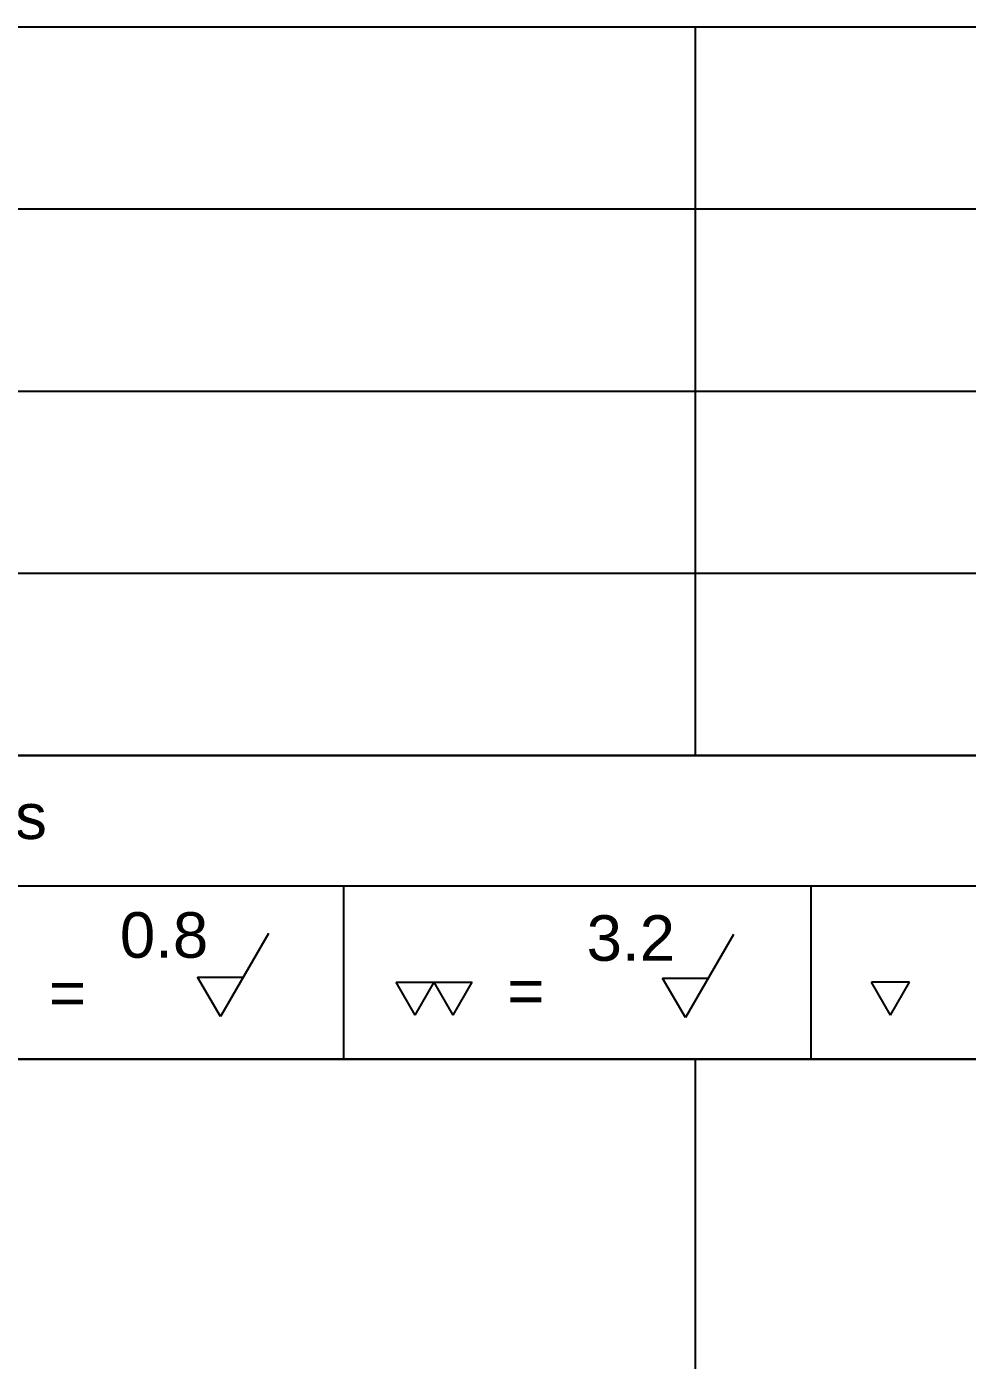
# Model space of a CAD drawing. Header units: millimetres. Extents: x 10 to 410, y 10 to 287.
# Drawn here: x 301.97 to 332.95, y 40.08 to 84 of the extents above; entities that cross this region are included whole.
import ezdxf
from ezdxf.entities.mleader import LeaderData, LeaderLine
from ezdxf.math import Vec2, Vec3

# ---------------------------------------------------------------- set-up
doc = ezdxf.new("R2010")
doc.units = ezdxf.units.MM
for name, color, linetype in [('A', 7, 'Continuous'), ('B', 7, 'Continuous'), ('C', 7, 'Continuous'), ('Default', 7, 'Continuous'), ('Predefinito', 7, 'Continuous')]:
    doc.layers.add(name, color=color, linetype=linetype)

# ---------------------------------------------------------------- blocks, each defined once
blk = doc.blocks.new('_Dot')
at = {"color": 0, "linetype": 'ByBlock', "lineweight": -2}
blk.add_line((-0.5, 0), (-1, 0), dxfattribs=at)
at = {"color": 0, "linetype": 'ByBlock', "const_width": 0.5}
blk.add_lwpolyline([(-0.25, 0, 1), (0.25, 0, 1)], format="xyb", close=True, dxfattribs=at)
blk = doc.blocks.new('Schriftfeld_Roechling_2014')
at = {"layer": 'A', "color": 7, "linetype": 'Continuous'}
for p, q in [((-190, 62), (0, 62)), ((-86, 56), (-86, 62)), ((-190, 56), (0, 56)), ((-86, 50), (-86, 56)), ((-190, 50), (0, 50))]:
    blk.add_line(p, q, dxfattribs=at)
at = {"layer": 'B', "color": 7, "linetype": 'Continuous'}
for p, q in [((-190, 68), (0, 68)), ((-86, 62), (-86, 68))]:
    blk.add_line(p, q, dxfattribs=at)
at = {"layer": 'C', "color": 7, "linetype": 'Continuous'}
for p, q in [((-190, 74), (0, 74)), ((-86, 68), (-86, 74))]:
    blk.add_line(p, q, dxfattribs=at)
at = {"layer": 'Default', "color": 7, "linetype": 'Continuous'}
for p, q in [((-190, 40), (0, 40)), ((-86.009055426, 40), (-86.009055426, 20))]:
    blk.add_line(p, q, dxfattribs=at)
at = {"layer": 'Predefinito', "color": 7, "linetype": 'Continuous'}
for p, q in [((-0.0002480014, 50), (-190, 50)), ((-123.32800301, 50), (0, 50)), ((-0.0002480014, 45.7004585513), (-190, 45.7004585513)), ((-97.5999421838, 45.7004585513), (-97.5999421838, 40)), ((-82.1999421837, 45.7004585513), (-82.1999421837, 40)), ((-100.0710031278, 44.1404585554), (-101.6530031278, 41.4004585554)), ((-84.7550031278, 44.1104585554), (-86.3370031278, 41.3704585554)), ((-102.4030031278, 42.7004585554), (-100.9024191862, 42.7004585554)), ((-101.6530031278, 41.4004585554), (-102.4030031278, 42.7004585554)), ((-87.0870031278, 42.6704585554), (-85.5864191862, 42.6704585554)), ((-86.3370031278, 41.3704585554), (-87.0870031278, 42.6704585554)), ((-95.8650031278, 42.5304585554), (-93.3650031278, 42.5304585554)), ((-95.2400031278, 41.4504585554), (-95.8650031278, 42.5304585554)), ((-95.2400031278, 41.4504585554), (-94.6150031278, 42.5304585554)), ((-93.9900031278, 41.4504585554), (-94.6150031278, 42.5304585554)), ((-93.9900031278, 41.4504585554), (-93.3650031278, 42.5304585554)), ((-78.9510031278, 42.5304585554), (-80.2010031278, 42.5304585554)), ((-79.5760031278, 41.4504585554), (-80.2010031278, 42.5304585554)), ((-79.5760031278, 41.4504585554), (-78.9510031278, 42.5304585554)), ((-0.0002480014, 40), (-190, 40))]:
    blk.add_line(p, q, dxfattribs=at)
at = {"layer": 'Predefinito', "char_height": 1.5, "attachment_point": 7}
for s, insert, width in [('{\\fArial|b0||i0||c0|p34;\\C7;\\H1.5;\\W1.;0.8}', (-104.9650031278, 43.3184585554), 3.7087792617), ('{\\fArial|b0||i0||c0|p34;\\C7;\\H1.5;\\W1.;3.2}', (-89.5900031278, 43.2184585554), 4.44135435), ('{\\fArial|b0||i0||c0|p34;\\C7;\\H1.5;\\W1.;=}', (-107.2970031278, 41.4394585554), 1.2075217391), ('{\\fArial|b0||i0||c0|p34;\\C7;\\H1.5;\\W1.;=}', (-92.2030031278, 41.5094585554), 1.2075217391)]:
    blk.add_mtext(s, dxfattribs=dict(at, insert=insert, width=width))
at = {"layer": 'Predefinito', "color": 7, "linetype": 'Continuous'}
ml = blk.add_multileader_mtext('Standard', dxfattribs=at)
ml.set_content('{\\pxsm0.9;\\fArial|b0||i0||c0|p34;\\W1.;tolleranze generali / general tolerances\\P}', color=256)
ml.set_leader_properties()
ml.set_arrow_properties(name='DOT')
ml.build(insert=Vec2(0, 0))
ml.multileader.update_dxf_attribs({"leader_type": 0, "dogleg_length": 0, "arrow_head_size": 1.5})
ctx = ml.context
ctx.base_point, ctx.char_height, ctx.arrow_head_size = Vec3(-145.4749952315, 48.0004585514), 1.5, 1.5
ctx.mtext.insert = Vec3(-143.4749952315, 48.7504585514)

msp = doc.modelspace()

# ---------------------------------------------------------------- block references
at = {"layer": 'Predefinito', "color": 7}
msp.add_blockref('Schriftfeld_Roechling_2014', (410, 10), dxfattribs=at)

doc.saveas('drawing.dxf')
